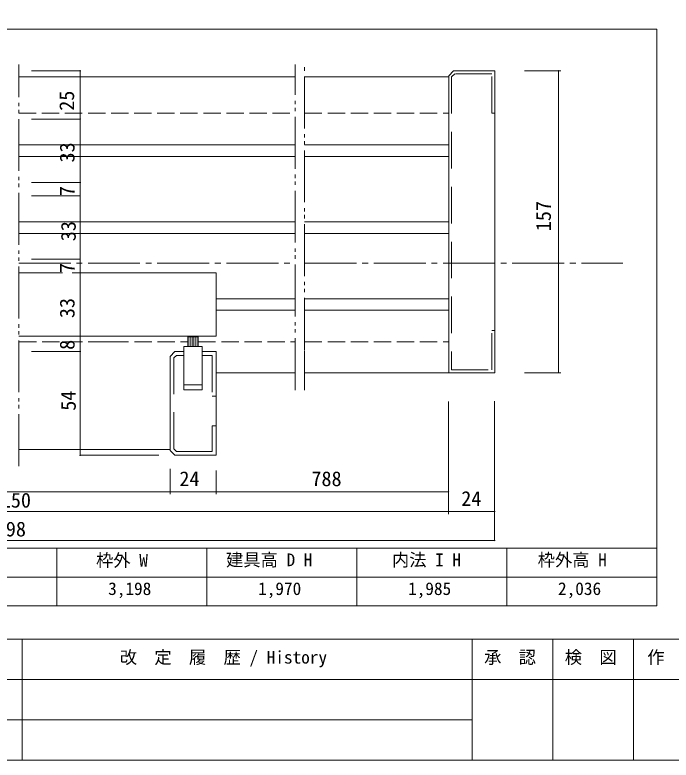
# Model space of a CAD drawing. Units: millimetres on the paper, enlarged 10 times, with parts at other scales. Extents: x -2000 to 2000, y -1385 to 1385.
# Drawn here: x -733 to 405, y -1385 to -92 of the extents above; entities that cross this region are included whole.
import ezdxf
from ezdxf.enums import TextEntityAlignment as Align

# ---------------------------------------------------------------- set-up
doc = ezdxf.new("R2010")
doc.units = ezdxf.units.MM
doc.header["$LTSCALE"] = 10
for name, pattern in [('CHAIN', [18.5, 12, -1.5, 3.5, -1.5]), ('CHAIN2', [12, 9, -1, 1, -1]), ('DASHED3', [4, 3, -1]), ('DOUBLE_CHAIN2', [12.8, 9, -1, 0.6, -0.6, 0.6, -1]), ('USER2', [9.525, 6.35, -3.175])]:
    doc.linetypes.add(name, pattern=pattern)
doc.layers.add('1-1_0', color=7, linetype='Continuous', lineweight=20)
doc.layers.add('2-0_18', color=7, linetype='Continuous', lineweight=18)
doc.styles.add('ＭＳ ゴシック', font='')
doc.styles.get('ＭＳ ゴシック').set_extended_font_data('MS Gothic')

msp = doc.modelspace()

# ---------------------------------------------------------------- linework, layer by layer
at = {"layer": '1-1_0'}
for p, q in [((380, -117.5), (-1950, -117.5)), ((380, -117.5), (-1950, -117.5)), ((380, -1017.5), (380, -117.5)), ((380, -1017.5), (-1950, -1017.5)), ((380, -1017.5), (-1950, -1017.5)), ((-660, -1017.5), (-660, -1117.5)), ((-400, -1017.5), (-400, -1117.5)), ((-140, -1017.5), (-140, -1117.5)), ((120, -1017.5), (120, -1117.5)), ((380, -1017.5), (380, -1117.5)), ((380, -1067.5), (-1950, -1067.5)), ((380, -1117.5), (-1950, -1117.5)), ((2000, -1175), (-2000, -1175)), ((-720, -1175), (-720, -1385)), ((60, -1175), (60, -1385)), ((200, -1175), (200, -1385)), ((340, -1175), (340, -1385)), ((2000, -1245), (-1190, -1245)), ((60, -1315), (-1190, -1315))]:
    msp.add_line(p, q, dxfattribs=at)
msp.add_lwpolyline([(-2000, -1385), (2000, -1385), (2000, 1385), (-2000, 1385)], close=True, dxfattribs=at)
at = {"layer": '2-0_18', "linetype": 'DOUBLE_CHAIN2', "lineweight": 20}
for p, q in [((-725.93, -875.07), (-725.93, -178.31)), ((-247.05, -743.41), (-247.05, -178.31)), ((-230.39, -673.42), (-230.39, -178.31))]:
    msp.add_line(p, q, dxfattribs=at)
at = {"layer": '2-0_18', "color": 4, "lineweight": 9}
for p, q in [((-704.17, -189.72), (-620.1, -189.72)), ((-619.58, -273.06), (-619.58, -189.72)), ((150.91, -189.72), (213.98, -189.72)), ((209.81, -189.72), (209.81, -712.54)), ((-704.17, -273.06), (-619.58, -273.06)), ((-619.58, -406.39), (-619.58, -273.06)), ((-704.17, -383.06), (-620.1, -383.06)), ((-619.58, -623.58), (-619.58, -398.06)), ((-704.17, -406.39), (-619.58, -406.39)), ((-619.58, -623.58), (-619.58, -408.06)), ((-704.17, -516.39), (-619.58, -516.39)), ((-579.26, -539.72), (-633.65, -539.72)), ((-626.91, -539.72), (-580.01, -539.72)), ((-619.58, -623.06), (-619.58, -539.72)), ((-619.58, -623.58), (-619.58, -546.76)), ((-619.58, -623.06), (-619.58, -649.72)), ((-626.91, -649.72), (-580.01, -649.72)), ((-619.58, -649.72), (-619.58, -676.39)), ((-704.17, -676.39), (-619.58, -676.39)), ((-619.58, -676.39), (-619.58, -856.39)), ((150.91, -713.06), (213.98, -713.06)), ((98.91, -762.43), (98.91, -1003.91)), ((18.91, -762.95), (18.91, -843.67)), ((18.91, -762.95), (18.91, -958.49)), ((-619.58, -856.39), (-482.96, -856.39)), ((-463.82, -879.58), (-463.82, -923.77)), ((-463.82, -879.58), (-463.82, -923.77)), ((-383.82, -882.92), (-383.82, -923.77)), ((-383.82, -882.92), (-383.82, -923.77)), ((-463.82, -919.6), (-1638.43, -919.6)), ((-463.82, -919.6), (-383.82, -919.6)), ((-383.82, -919.6), (19.44, -919.6)), ((-1638.43, -953.91), (19.44, -953.91)), ((98.91, -953.91), (18.91, -953.91)), ((98.91, -1003.91), (-1717.91, -1003.91))]:
    msp.add_line(p, q, dxfattribs=at)
at = {"layer": '2-0_18', "lineweight": 20}
for p, q in [((-725.93, -199.72), (-247.05, -199.72)), ((-230.39, -199.72), (19.44, -199.72)), ((94.44, -263.06), (99.44, -263.06)), ((-725.93, -318.06), (-247.05, -318.06)), ((-230.39, -318.06), (19.44, -318.06)), ((-725.93, -338.06), (-247.05, -338.06)), ((-230.39, -338.06), (19.44, -338.06)), ((-725.93, -451.39), (-247.05, -451.39)), ((-277.23, -451.39), (-247.05, -451.39)), ((-230.39, -451.39), (19.44, -451.39)), ((-725.93, -471.39), (-247.05, -471.39)), ((-277.23, -471.39), (-247.05, -471.39)), ((-230.39, -471.39), (19.44, -471.39)), ((19.44, -524.72), (19.44, -516.39)), ((-725.93, -539.72), (-650.31, -539.72)), ((-529.72, -539.72), (-513.05, -539.72)), ((-513.05, -539.72), (-511.06, -539.72)), ((-513.05, -539.72), (-383.82, -539.72)), ((-400.49, -539.72), (-494.39, -539.72)), ((-383.82, -584.72), (-247.05, -584.72)), ((-230.39, -584.72), (19.44, -584.72)), ((-383.82, -604.72), (-247.05, -604.72)), ((-230.39, -604.72), (19.44, -604.72)), ((94.44, -639.72), (99.44, -639.72)), ((-725.93, -649.72), (-529.72, -649.72)), ((-633.65, -649.72), (-529.72, -649.72)), ((-551.17, -649.72), (-586.59, -649.72)), ((-579.26, -649.72), (-529.72, -649.72)), ((-511.06, -649.72), (-529.72, -649.72)), ((-513.05, -649.72), (-511.06, -649.72)), ((-404.6, -649.72), (-513.05, -649.72)), ((-494.39, -649.72), (-400.49, -649.72)), ((-432.31, -666.4), (-432.31, -650.82)), ((-428.98, -666.4), (-428.98, -650.82)), ((-425.65, -666.4), (-425.65, -650.82)), ((-422.31, -666.4), (-422.31, -650.82)), ((-418.98, -666.4), (-418.98, -650.82)), ((-415.65, -666.4), (-415.65, -650.82)), ((-439.66, -667.62), (-439.66, -734.29)), ((-439.66, -667.62), (-407.99, -667.62)), ((-407.99, -734.29), (-407.99, -667.62)), ((-463.82, -684.72), (-455.49, -676.39)), ((-463.82, -684.72), (-463.82, -848.06)), ((-439.66, -676.39), (-455.49, -676.39)), ((-439.66, -676.39), (-439.66, -743.06)), ((-407.99, -743.06), (-407.99, -676.39)), ((-383.82, -676.39), (-407.99, -676.39)), ((-383.82, -856.39), (-383.82, -676.39)), ((-247.05, -713.06), (-383.82, -713.06)), ((19.44, -713.06), (-230.39, -713.06)), ((-407.99, -734.29), (-439.66, -734.29)), ((-407.99, -743.06), (-439.66, -743.06)), ((-463.82, -846.39), (-725.93, -846.39)), ((-463.82, -848.06), (-455.49, -856.39)), ((-463.82, -848.06), (-455.49, -856.39)), ((-455.49, -856.39), (-383.82, -856.39)), ((-455.49, -856.39), (-383.82, -856.39))]:
    msp.add_line(p, q, dxfattribs=at)
at = {"layer": '2-0_18', "linetype": 'DASHED3', "lineweight": 20}
for p, q in [((-725.93, -263.07), (-247.05, -263.07)), ((-230.39, -263.07), (19.44, -263.07)), ((-725.52, -659.72), (-432.31, -659.72)), ((-551.17, -659.72), (-586.59, -659.72)), ((-414.77, -659.72), (-247.48, -659.72)), ((-230.37, -659.72), (19.44, -659.72))]:
    msp.add_line(p, q, dxfattribs=at)
at = {"layer": '2-0_18', "color": 4, "linetype": 'CHAIN2', "lineweight": 9}
for p, q in [((-725.93, -523.06), (-247.05, -523.06)), ((-230.39, -523.06), (321.42, -523.06))]:
    msp.add_line(p, q, dxfattribs=at)
at = {"layer": '2-0_18', "linetype": 'USER2', "lineweight": 20}
msp.add_line((-407.99, -683.06), (-390.49, -683.06), dxfattribs=at)
at = {"layer": '2-0_18', "linetype": 'CHAIN', "lineweight": 20}
msp.add_line((-230.39, -743.41), (-230.39, -674.43), dxfattribs=at)
at = {"layer": '2-0_18', "lineweight": 20}
for points in [[(99.44, -189.72), (99.44, -713.06), (19.44, -713.06), (19.44, -669.72), (19.44, -524.72)], [(19.44, -516.39), (19.44, -198.06), (27.77, -189.72), (99.44, -189.72)], [(-633.65, -539.72), (-529.72, -539.72), (-579.26, -539.72)], [(-513.05, -649.72), (-383.82, -649.72), (-383.82, -539.72)], [(-432.88, -667.62), (-432.88, -650.82), (-414.77, -650.82), (-414.77, -667.62)]]:
    msp.add_lwpolyline(points, dxfattribs=at)
at = {"layer": '2-0_18', "linetype": 'USER2', "lineweight": 20}
for points in [[(94.44, -263.06), (94.44, -194.72), (29.84, -194.72), (24.44, -200.13), (24.44, -708.06), (94.44, -708.06), (94.44, -639.72)], [(-383.82, -805.19), (-390.49, -805.19), (-390.49, -849.72), (-452.73, -849.72), (-457.16, -845.3), (-457.16, -687.49), (-452.73, -683.06), (-439.66, -683.06)], [(-390.49, -683.06), (-390.49, -753.99), (-383.82, -753.99)]]:
    msp.add_lwpolyline(points, dxfattribs=at)
at = {"layer": '2-0_18', "color": 4, "lineweight": 9}
for centre, start, end in [((-619.58, -189.72), 90, 270), ((-619.58, -189.72), 270, 90), ((209.81, -189.72), 90, 270), ((209.81, -189.72), 270, 90), ((-619.58, -273.06), 90, 270), ((-619.58, -273.06), 270, 90), ((-619.58, -383.06), 90, 270), ((-619.58, -383.06), 90, 270), ((-619.58, -383.06), 90, 270), ((-619.58, -383.06), 90, 270), ((-619.58, -383.06), 90, 270), ((-619.58, -383.06), 90, 270), ((-619.58, -383.06), 90, 270), ((-619.58, -383.06), 90, 270), ((-619.58, -383.06), 270, 90), ((-619.58, -383.06), 270, 90), ((-619.58, -383.06), 270, 90), ((-619.58, -383.06), 270, 90), ((-619.58, -383.06), 270, 90), ((-619.58, -383.06), 270, 90), ((-619.58, -383.06), 270, 90), ((-619.58, -383.06), 270, 90), ((-619.58, -539.72), 90, 270), ((-619.58, -539.72), 90, 270), ((-619.58, -539.72), 90, 270), ((-619.58, -539.72), 90, 270), ((-619.58, -539.72), 90, 270), ((-619.58, -539.72), 90, 270), ((-619.58, -539.72), 270, 90), ((-619.58, -539.72), 270, 90), ((-619.58, -539.72), 270, 90), ((-619.58, -539.72), 270, 90), ((-619.58, -539.72), 270, 90), ((-619.58, -539.72), 270, 90), ((-619.58, -649.72), 90, 270), ((-619.58, -649.72), 90, 270), ((-619.58, -649.72), 270, 90), ((-619.58, -649.72), 270, 90), ((-619.58, -676.39), 90, 270), ((-619.58, -676.39), 90, 270), ((-619.58, -676.39), 270, 90), ((-619.58, -676.39), 270, 90), ((209.81, -713.06), 90, 270), ((209.81, -713.06), 270, 90), ((-619.58, -856.39), 90, 270), ((-619.58, -856.39), 90, 270), ((-619.58, -856.39), 270, 90), ((-619.58, -856.39), 270, 90), ((-463.82, -919.6), 0, 180), ((-463.82, -919.6), 0, 180), ((-463.82, -919.6), 180, 0), ((-463.82, -919.6), 180, 0), ((-383.82, -919.6), 0, 180), ((-383.82, -919.6), 0, 180), ((-383.82, -919.6), 180, 0), ((-383.82, -919.6), 180, 0), ((18.91, -919.6), 0, 180), ((18.91, -919.6), 180, 0), ((18.91, -953.91), 0, 180), ((18.91, -953.91), 0, 180), ((18.91, -953.91), 180, 0), ((18.91, -953.91), 180, 0), ((98.91, -953.91), 0, 180), ((98.91, -953.91), 180, 0), ((98.91, -1003.91), 0, 180), ((98.91, -1003.91), 180, 0)]:
    msp.add_arc(centre, 0.521, start, end, dxfattribs=at)

# ---------------------------------------------------------------- texts
at = {"layer": '1-1_0', "style": 'ＭＳ ゴシック'}
for s, p in [('枠外 W', (-592.08, -1056.02)), ('建具高 D H', (-366.7, -1055.24)), ('内法 I H', (-79.13, -1055.24)), ('枠外高 H', (173.69, -1055.24)), ('3,198', (-571.08, -1105.25)), ('1,970', (-311.08, -1105.25)), ('1,985', (-51.08, -1105.25)), ('2,036', (208.92, -1105.25)), ('改\u3000定\u3000履\u3000歴 / History', (-551.02, -1224.21)), ('承\u3000認', (80.74, -1224.21)), ('検\u3000図', (220.6, -1224.21)), ('作\u3000成', (363.67, -1224.21))]:
    msp.add_text(s, height=21.99, dxfattribs=at).set_placement(p, align=Align.BOTTOM_LEFT)
at = {"layer": '2-0_18', "style": 'ＭＳ ゴシック'}
for s, p in [('25', (-622.41, -258.79)), ('33', (-621.66, -348.5)), ('7', (-621.66, -406.91)), ('157', (204.24, -467.64)), ('33', (-619.58, -485.11)), ('7', (-621.66, -540.25)), ('33', (-621.66, -618.45)), ('8', (-621.66, -673.46)), ('54', (-619.58, -779.11))]:
    msp.add_text(s, height=25.66, rotation=90, dxfattribs=at).set_placement(p, align=Align.BOTTOM_LEFT)
for s, p in [('24', (-447.55, -917.52)), ('788', (-218.67, -917.52)), ('枠内IW:3,150', (-914.5, -954.78)), ('24', (41.15, -951.83)), ('枠外W:3,198', (-905.75, -1004.78))]:
    msp.add_text(s, height=25.66, dxfattribs=at).set_placement(p, align=Align.BOTTOM_LEFT)

doc.saveas('drawing.dxf')
